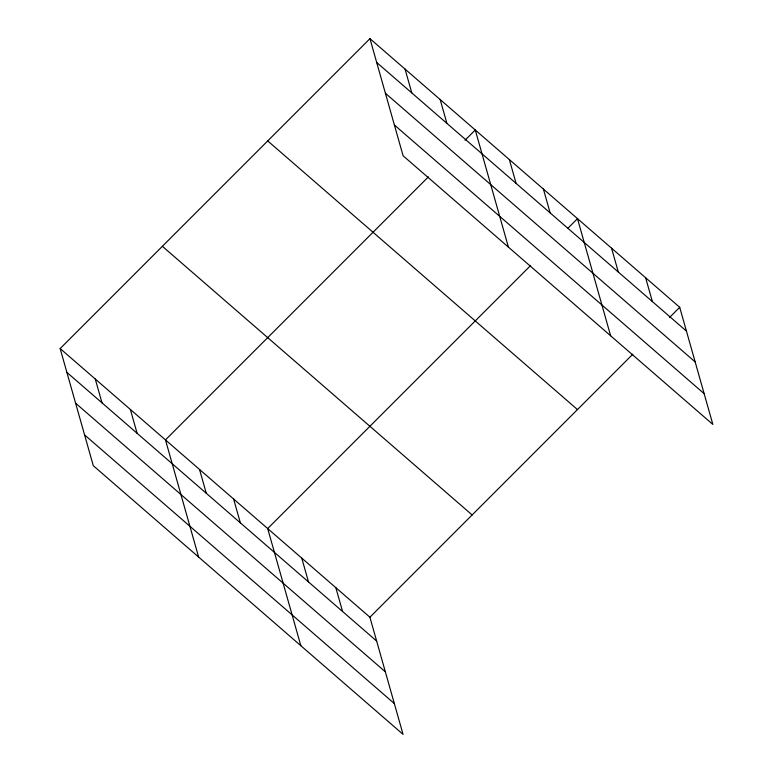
<?xml version="1.0" encoding="UTF-8"?>
<svg xmlns="http://www.w3.org/2000/svg" width="773" height="773" viewBox="0 0 773 773"><rect width="100%" height="100%" fill="white"/><g stroke="black" fill="none" stroke-linecap="round" stroke-linejoin="round"><path stroke-width="1.16" d="M60.149 348.565L369.9 617.221L403.052 734.35L93.291 465.694L60.149 348.565L369.948 38.65L679.709 307.306L712.851 424.435L403.1 155.779L369.948 38.65M428.406 176.862L165.461 439.905L198.613 557.033M465.046 140.222L475.269 129.99L508.412 247.128M530.626 265.526L267.68 528.558L300.832 645.697M568.116 228.025L577.489 218.653L610.631 335.782M369.9 617.221L632.845 354.179M669.486 317.529L679.709 307.306M376.693 62.478L686.453 331.134M385.408 93.272L695.159 361.919M394.385 124.994L704.135 393.65M267.719 140.918L577.47 409.574M162.378 246.297L472.139 514.944M66.893 372.393L376.644 641.049M75.599 403.187L385.36 671.834M84.576 434.909L394.336 703.556M645.639 277.749L652.373 301.586M611.559 248.201L618.303 272.028M543.419 189.095L550.154 212.923M509.339 159.547L516.084 183.375M440.166 99.543L446.91 123.371M405.052 69.097L411.796 92.924M335.83 587.664L342.574 611.491M301.76 558.116L308.504 581.943M233.61 499.01L240.355 522.838M199.54 469.462L206.285 493.29M130.357 409.458L137.101 433.286M95.253 379.012L101.997 402.839"/></g></svg>
